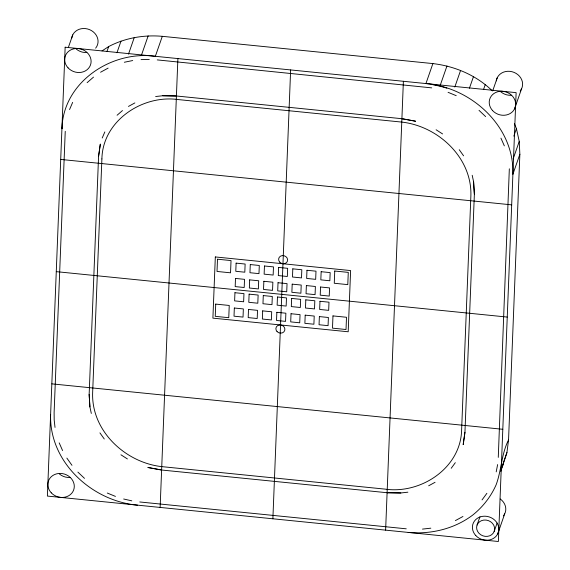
<?xml version="1.0" encoding="UTF-8"?>
<svg xmlns="http://www.w3.org/2000/svg" width="570" height="570" viewBox="0 0 570 570"><rect width="100%" height="100%" fill="white"/><g stroke="black" fill="none" stroke-linecap="round" stroke-linejoin="round"><path stroke-width="0.85" d="M65.244 131.328L54.114 412.644L54.186 419.905L55.019 427.422M91.314 413.442L89.918 406.944L89.148 394.44L98.567 156.422L100.313 144.174L98.567 156.422M160.134 507.428L177.897 58.575M272.88 518.786L290.636 69.932M385.619 530.143L403.382 81.289M464.949 432.295L463.203 444.543L464.949 432.295L474.368 194.277L473.599 181.773L472.202 175.275M498.273 457.389L509.331 168.813M500.816 471.347L506.937 452.566L508.547 439.912L519.854 154.278L519.249 141.403L516.434 128.613L514.461 123.662M496.206 471.867L497.624 464.571M68.393 47.374L72.739 34.884M62.501 127.16L61.923 128.827C63.006 82.279 111.435 50.203 155.346 56.302L162.308 36.323L432.886 63.584C454.646 66.141 475.943 75.083 491.803 90.388M106.932 51.564L108.671 46.569C125.087 37.941 143.897 34.677 162.308 36.323M116.95 52.746L121.004 41.097M128.478 54.157L134.278 37.513M141.488 55.055L148.157 35.91M432.886 63.584L425.933 83.562C471.525 87.509 514.525 126.718 512.893 174.256L519.854 154.278M440.289 85.151L446.958 66.006M454.803 87.032L460.603 70.388M469.424 88.257L473.485 76.601M483.545 89.504L485.284 84.51M492.658 90.972L497.297 77.655M514.553 108.906L521.507 88.927M513.827 136.109L516.434 128.613M513.164 158.88L519.249 141.403M477.061 525.048L479.961 516.726M508.547 439.912C501.358 454.105 501.557 469.993 496.178 484.664C491.012 496.513 482.947 506.837 472.893 514.938C454.554 528.875 430.941 534.539 408.17 532.416M500.845 470.051L506.937 452.566M494.19 531.39A9.134 8.094 19.2 0 0 483.816 520.075A9.134 8.094 19.2 0 0 478.878 533.192A9.134 8.094 19.2 0 0 494.19 531.39L497.09 523.068M497.731 533.855L504.692 513.876M69.554 109.561L72.654 102.372M102.215 138.004L104.837 131.919M500.781 469.203L503.139 464.685M451.219 468.276L455.316 462.683M482.049 499.911L486.887 493.307M87.117 82.671L93.516 77.114M117.078 115.254L122.486 110.552M102.016 50.908L108.671 46.569M100.555 72.24L108.129 68.108M128.442 106.426L134.855 102.928M428.661 485.79L435.067 482.291M455.387 520.61L462.961 516.477M124.338 62.251L132.696 60.541M155.638 96.529L162.699 95.746L176.422 95.988L401.9 118.703L415.53 121.211L401.9 118.703M161.616 470.015L147.986 467.507L161.616 470.015L387.094 492.729L400.817 492.972L407.878 492.188M422.477 529.103L430.82 528.176M141.039 59.615L149.262 59.423M162.699 95.746L176.422 95.988M387.094 492.729L400.817 492.972M157.256 59.9L431.718 87.873M60.712 159.429L511.682 204.858M56.273 271.648L507.243 317.07M51.834 383.859L502.804 429.288M139.764 501.971L406.26 528.817M137.584 505.155C91.991 501.208 48.992 461.999 50.623 414.461M123.654 498.999L131.798 500.845M448.07 92.312L456.228 95.682M107.288 493.036L115.446 496.406M436.114 129.775L442.584 133.929M120.933 454.789L127.402 458.943M479.028 110.359L485.633 116.615M77.883 472.103L84.488 478.358M459.249 149.718L463.588 155.831M99.928 432.886L104.267 439M66.854 458.088L71.977 465.312M500.937 138.154L504.336 145.856M59.18 442.861L62.579 450.564M473.599 181.773L474.368 194.277M89.148 394.44L89.918 406.944M496.285 80.89A13.374 11.849 19.2 0 1 514.183 72.44A13.374 11.849 19.2 0 1 520.196 90.944M511.34 95.283A13.374 11.849 19.2 0 1 500.709 91.727M500.211 498.964A13.374 11.849 19.2 0 1 503.381 515.893M69.968 477.468A13.374 11.849 19.2 0 1 59.337 473.912M71.735 38.126A13.374 11.849 19.2 0 1 89.625 29.669A13.374 11.849 19.2 0 1 95.639 48.179M86.782 52.518A13.374 11.849 19.2 0 1 76.152 48.963M432.944 84.766A91.321 80.926 19.2 0 1 446.844 88.179M65.151 47.217L47.388 496.071L498.365 541.5L516.128 92.646L65.151 47.217M101.895 158.923L92.646 392.623C91.157 431.49 126.504 463.738 163.797 466.83L385.185 489.131C421.08 494.268 460.902 467.87 461.622 429.794L470.87 196.094C472.359 157.227 437.012 124.98 399.72 121.887L178.332 99.586C142.436 94.449 102.614 120.847 101.895 158.923M215.325 256.942L212.902 318.145L348.192 331.776L350.614 270.572L215.325 256.942M215.724 304.095L215.239 316.336L228.762 317.697L229.247 305.456L215.724 304.095M217.498 259.208L217.013 271.448L230.544 272.816L231.028 260.568L217.498 259.208M234.334 308.014L234.013 316.179L243.027 317.084L243.354 308.926L234.334 308.014M234.94 292.716L234.619 300.875L243.632 301.786L243.96 293.621L234.94 292.716M235.503 278.431L235.182 286.596L244.202 287.501L244.523 279.343L235.503 278.431M236.108 263.133L235.788 271.291L244.808 272.204L245.129 264.038L236.108 263.133M248.506 309.446L248.185 317.604L257.205 318.516L257.526 310.351L248.506 309.446M249.111 294.141L248.791 302.307L257.811 303.212L258.132 295.053L249.111 294.141M249.674 279.863L249.354 288.021L258.374 288.933L258.695 280.768L249.674 279.863M250.28 264.558L249.959 272.724L258.98 273.629L259.3 265.47L250.28 264.558M262.677 310.871L262.357 319.036L271.377 319.941L271.698 311.783L262.677 310.871M263.283 295.573L262.962 303.732L271.983 304.644L272.303 296.478L263.283 295.573M263.853 281.288L263.525 289.453L272.546 290.358L272.873 282.2L263.853 281.288M264.459 265.99L264.131 274.149L273.151 275.054L273.479 266.895L264.459 265.99M276.856 312.303L276.528 320.461L285.549 321.373L285.876 313.208L276.856 312.303M277.462 296.998L277.134 305.157L286.154 306.069L286.482 297.911L277.462 296.998M278.025 282.72L277.704 290.878L286.724 291.783L287.045 283.625L278.025 282.72M278.63 267.416L278.31 275.574L287.33 276.486L287.651 268.32L278.63 267.416M291.028 313.728L290.707 321.886L299.727 322.798L300.048 314.64L291.028 313.728M291.633 298.423L291.313 306.589L300.326 307.494L300.654 299.336L291.633 298.423M292.196 284.145L291.876 292.303L300.896 293.215L301.216 285.05L292.196 284.145M292.802 268.841L292.481 277.006L301.502 277.911L301.822 269.752L292.802 268.841M305.199 315.153L304.879 323.318L313.899 324.223L314.22 316.065L305.199 315.153M305.805 299.856L305.484 308.014L314.505 308.926L314.825 300.761L305.805 299.856M306.375 285.57L306.047 293.735L315.067 294.64L315.388 286.482L306.375 285.57M306.974 270.273L306.653 278.431L315.673 279.343L315.994 271.178L306.974 270.273M319.371 316.585L319.05 324.743L328.071 325.655L328.391 317.49L319.371 316.585M319.977 301.281L319.656 309.446L328.676 310.351L328.997 302.193L319.977 301.281M320.547 287.002L320.219 295.16L329.239 296.072L329.567 287.907L320.547 287.002M321.152 271.698L320.825 279.856L329.845 280.768L330.173 272.61L321.152 271.698M332.973 315.908L332.488 328.149L346.019 329.51L346.503 317.269L332.973 315.908M334.747 271.021L334.269 283.262L347.793 284.622L348.277 272.382L334.747 271.021M492.615 110.616A13.374 11.849 19.2 0 0 515.009 107.837A13.374 11.849 19.2 0 0 499.698 91.35A13.374 11.849 19.2 0 0 492.615 110.616M475.8 535.565A13.374 11.849 19.2 0 0 498.194 532.786A13.374 11.849 19.2 0 0 482.883 516.299A13.374 11.849 19.2 0 0 475.8 535.565M51.271 492.829A13.381 11.856 19.2 0 0 73.658 489.979A13.381 11.856 19.2 0 0 58.282 473.528A13.381 11.856 19.2 0 0 51.271 492.829M68.065 67.851A13.374 11.849 19.2 0 0 90.459 65.066A13.374 11.849 19.2 0 0 75.147 48.585A13.374 11.849 19.2 0 0 68.065 67.851M277.034 331.555A4.567 4.047 19.2 0 0 284.679 330.6A4.567 4.047 19.2 0 0 279.45 324.971A4.567 4.047 19.2 0 0 277.034 331.555M279.777 262.186A4.567 4.047 19.2 0 0 287.423 261.231A4.567 4.047 19.2 0 0 282.193 255.602A4.567 4.047 19.2 0 0 279.777 262.186"/></g></svg>
